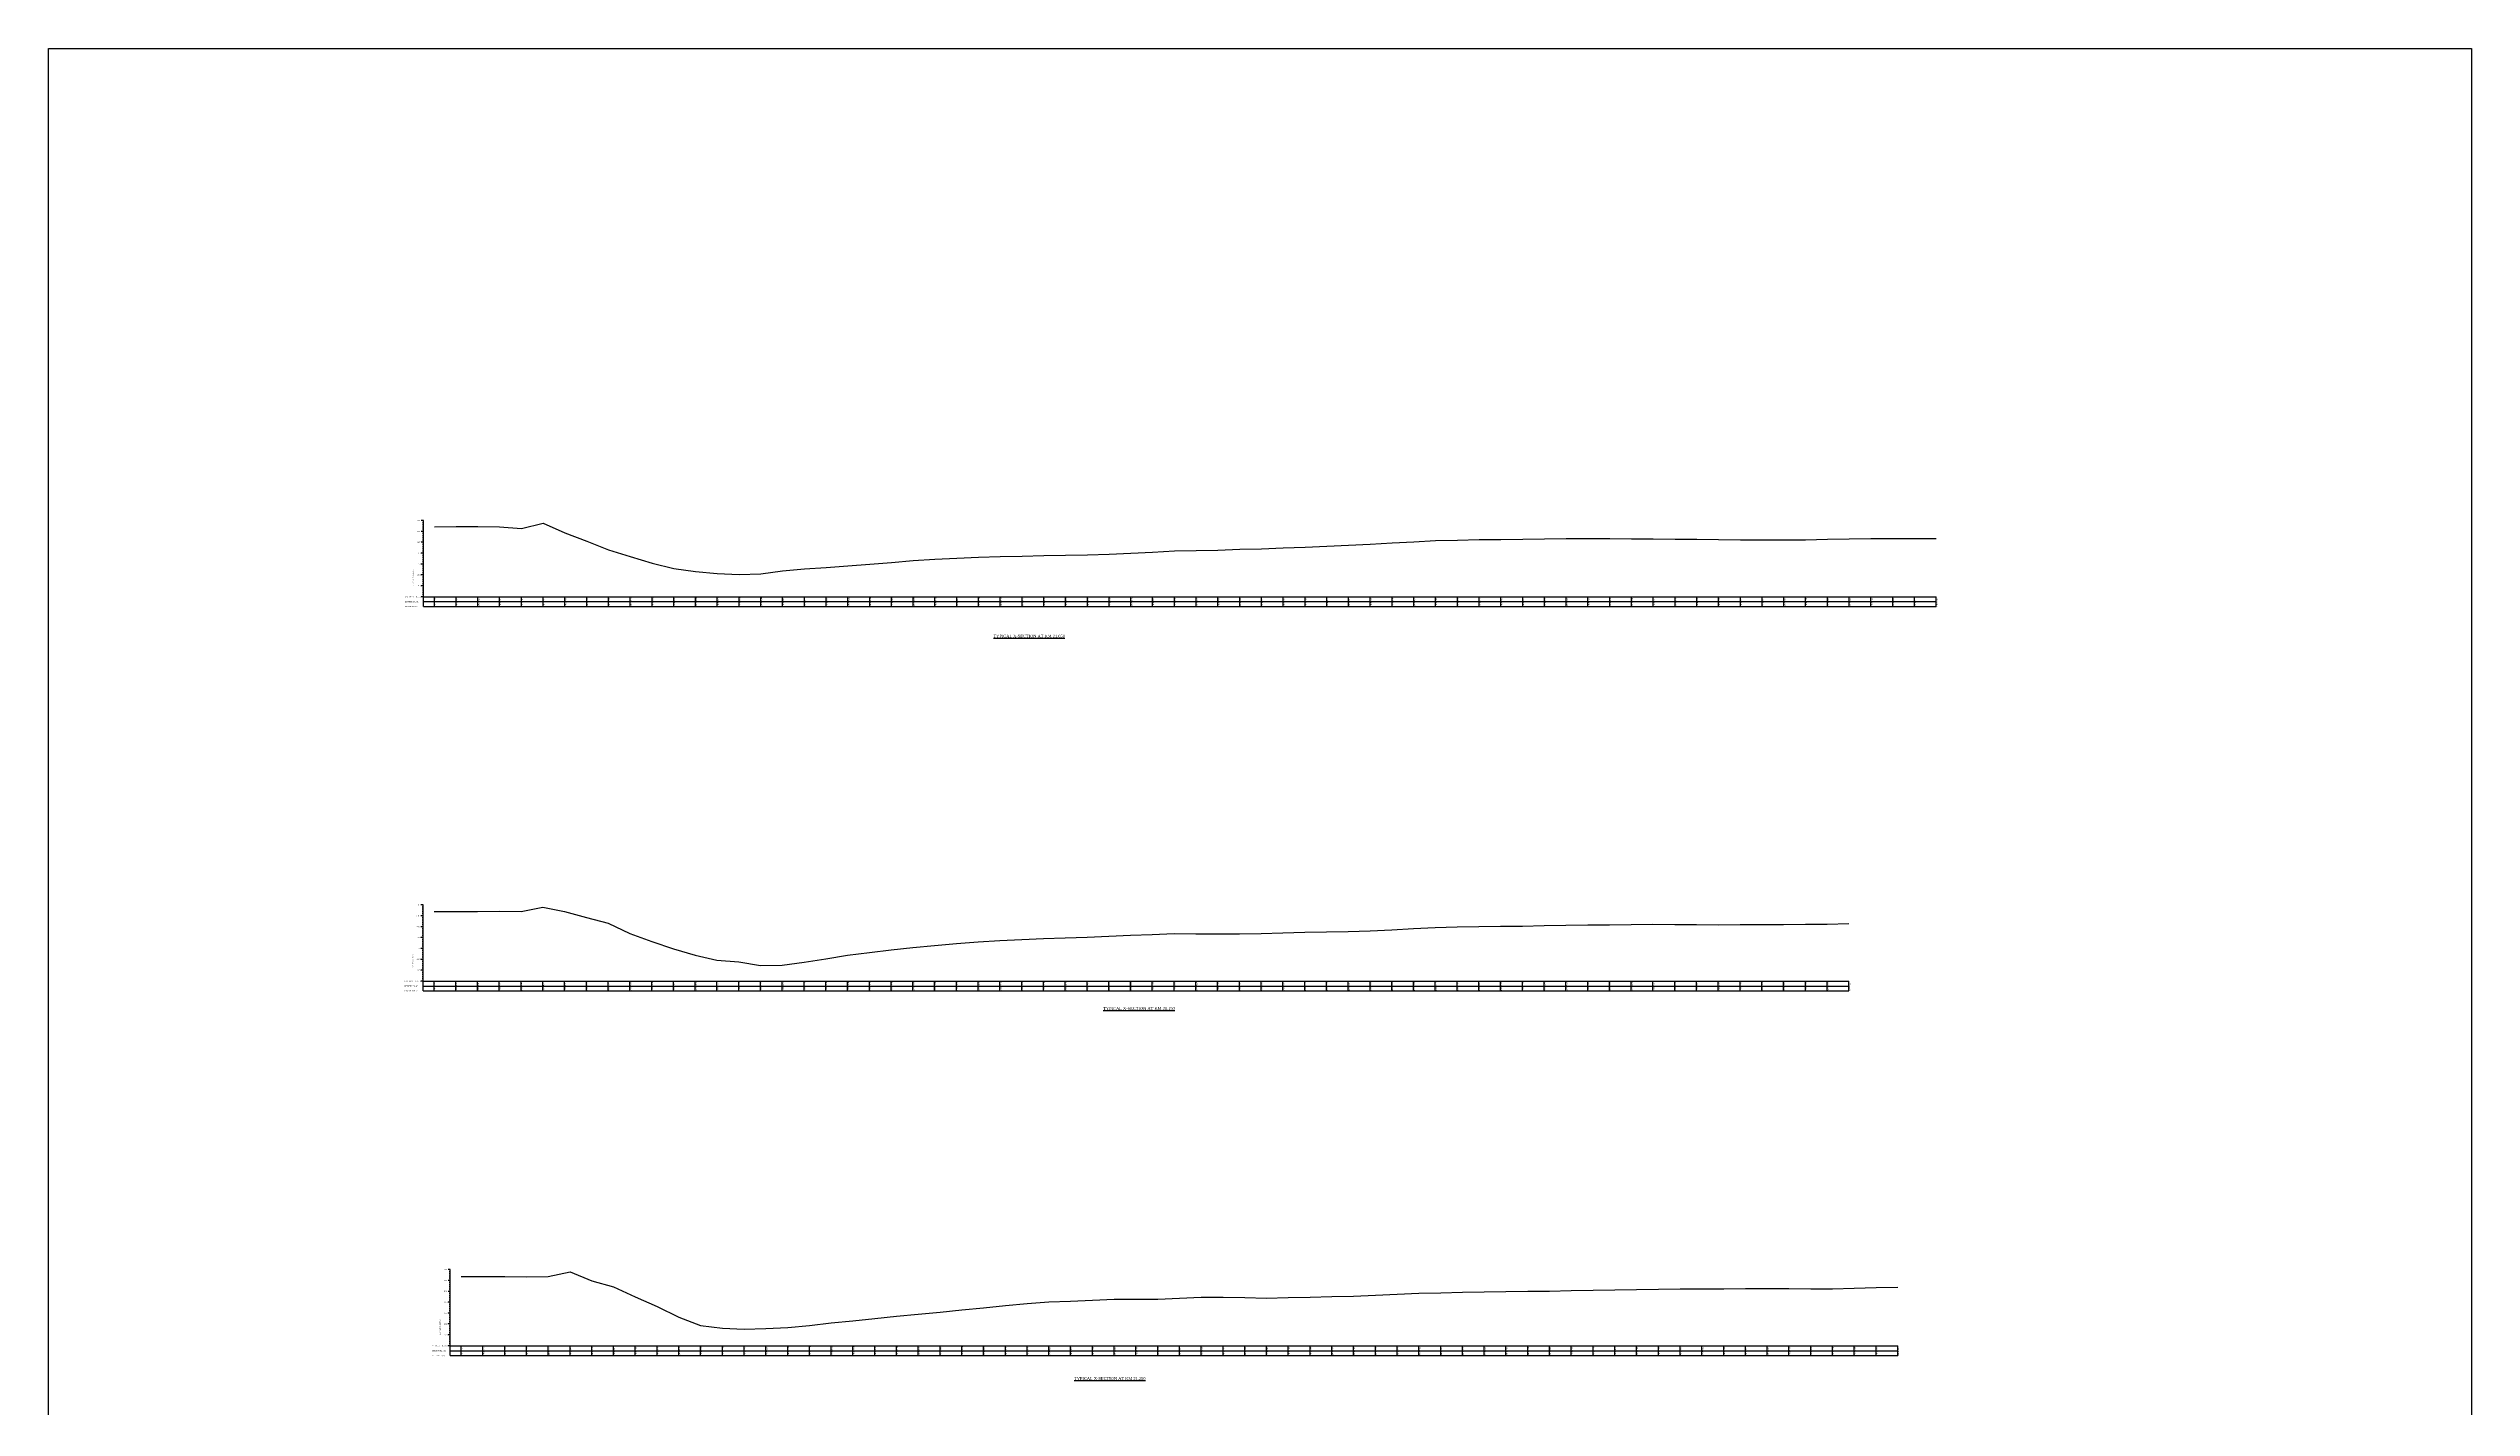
# Model space of a CAD drawing. Header units: metres. Extents: x -148477 to 168932, y -55673 to -2736.
# Drawn here: x -44192 to -43079, y -19421 to -18797 of the extents above; entities that cross this region are included whole.
import ezdxf

# ---------------------------------------------------------------- set-up
doc = ezdxf.new("R2010")
doc.units = ezdxf.units.M
doc.styles.add('liza', font='times.ttf', dxfattribs={"height": 2})
doc.styles.get("Standard").update_dxf_attribs({"font": 'times.ttf'})

msp = doc.modelspace()

# ---------------------------------------------------------------- linework, layer by layer
at = {"linetype": 'Continuous', "lineweight": -3, "ltscale": 0.5}
for p, q in [((-44019.7731, -19013.8494), (-44020.7731, -19013.8494)), ((-44019.7731, -19018.8494), (-44020.7731, -19018.8494)), ((-44019.7731, -19023.8494), (-44020.7731, -19023.8494)), ((-44019.7731, -19014.8494), (-44020.2731, -19014.8494)), ((-44019.7731, -19015.8494), (-44020.2731, -19015.8494)), ((-44019.7731, -19016.8494), (-44020.2731, -19016.8494)), ((-44019.7731, -19017.8494), (-44020.2731, -19017.8494)), ((-44019.7731, -19019.8494), (-44020.2731, -19019.8494)), ((-44019.7731, -19020.8494), (-44020.2731, -19020.8494)), ((-44019.7731, -19021.8494), (-44020.2731, -19021.8494)), ((-44019.7731, -19022.8494), (-44020.2731, -19022.8494)), ((-44019.7731, -19053.3494), (-44019.7731, -19013.8494)), ((-44019.7731, -19028.8494), (-44020.7731, -19028.8494)), ((-44019.7731, -19033.8494), (-44020.7731, -19033.8494)), ((-44019.7731, -19024.8494), (-44020.2731, -19024.8494)), ((-44019.7731, -19025.8494), (-44020.2731, -19025.8494)), ((-44019.7731, -19026.8494), (-44020.2731, -19026.8494)), ((-44019.7731, -19027.8494), (-44020.2731, -19027.8494)), ((-44019.7731, -19029.8494), (-44020.2731, -19029.8494)), ((-44019.7731, -19030.8494), (-44020.2731, -19030.8494)), ((-44019.7731, -19031.8494), (-44020.2731, -19031.8494)), ((-44019.7731, -19032.8494), (-44020.2731, -19032.8494)), ((-44019.7731, -19034.8494), (-44020.2731, -19034.8494)), ((-44019.7731, -19038.8494), (-44020.7731, -19038.8494)), ((-44019.7731, -19043.8494), (-44020.7731, -19043.8494)), ((-44019.7731, -19035.8494), (-44020.2731, -19035.8494)), ((-44019.7731, -19036.8494), (-44020.2731, -19036.8494)), ((-44019.7731, -19037.8494), (-44020.2731, -19037.8494)), ((-44019.7731, -19039.8494), (-44020.2731, -19039.8494)), ((-44019.7731, -19040.8494), (-44020.2731, -19040.8494)), ((-44019.7731, -19041.8494), (-44020.2731, -19041.8494)), ((-44019.7731, -19042.8494), (-44020.2731, -19042.8494)), ((-44019.7731, -19044.8494), (-44020.2731, -19044.8494)), ((-44019.7731, -19045.8494), (-44020.2731, -19045.8494)), ((-44019.7731, -19048.8494), (-44020.7731, -19048.8494)), ((-44019.7731, -19046.8494), (-44020.2731, -19046.8494)), ((-44019.7731, -19047.8494), (-44020.2731, -19047.8494)), ((-44019.7731, -19048.8494), (-43324.7731, -19048.8494)), ((-44019.7731, -19051.0994), (-43324.7731, -19051.0994)), ((-44019.7731, -19053.3494), (-43324.7731, -19053.3494)), ((-44014.7731, -19053.3494), (-44014.7731, -19048.8494)), ((-44004.7731, -19053.3494), (-44004.7731, -19048.8494)), ((-43994.7731, -19053.3494), (-43994.7731, -19048.8494)), ((-43984.7731, -19053.3494), (-43984.7731, -19048.8494)), ((-43974.7731, -19053.3494), (-43974.7731, -19048.8494)), ((-43964.7731, -19053.3494), (-43964.7731, -19048.8494)), ((-43954.7731, -19053.3494), (-43954.7731, -19048.8494)), ((-43944.7731, -19053.3494), (-43944.7731, -19048.8494)), ((-43934.7731, -19053.3494), (-43934.7731, -19048.8494)), ((-43924.7731, -19053.3494), (-43924.7731, -19048.8494)), ((-43914.7731, -19053.3494), (-43914.7731, -19048.8494)), ((-43904.7731, -19053.3494), (-43904.7731, -19048.8494)), ((-43894.7731, -19053.3494), (-43894.7731, -19048.8494)), ((-43884.7731, -19053.3494), (-43884.7731, -19048.8494)), ((-43874.7731, -19053.3494), (-43874.7731, -19048.8494)), ((-43864.7731, -19053.3494), (-43864.7731, -19048.8494)), ((-43854.7731, -19053.3494), (-43854.7731, -19048.8494)), ((-43844.7731, -19053.3494), (-43844.7731, -19048.8494)), ((-43834.7731, -19053.3494), (-43834.7731, -19048.8494)), ((-43824.7731, -19053.3494), (-43824.7731, -19048.8494)), ((-43814.7731, -19053.3494), (-43814.7731, -19048.8494)), ((-43804.7731, -19053.3494), (-43804.7731, -19048.8494)), ((-43794.7731, -19053.3494), (-43794.7731, -19048.8494)), ((-43784.7731, -19053.3494), (-43784.7731, -19048.8494)), ((-43774.7731, -19053.3494), (-43774.7731, -19048.8494)), ((-43764.7731, -19053.3494), (-43764.7731, -19048.8494)), ((-43754.7731, -19053.3494), (-43754.7731, -19048.8494)), ((-43744.7731, -19053.3494), (-43744.7731, -19048.8494)), ((-43734.7731, -19053.3494), (-43734.7731, -19048.8494)), ((-43724.7731, -19053.3494), (-43724.7731, -19048.8494)), ((-43714.7731, -19053.3494), (-43714.7731, -19048.8494)), ((-43704.7731, -19053.3494), (-43704.7731, -19048.8494)), ((-43694.7731, -19053.3494), (-43694.7731, -19048.8494)), ((-43684.7731, -19053.3494), (-43684.7731, -19048.8494)), ((-43674.7731, -19053.3494), (-43674.7731, -19048.8494)), ((-43664.7731, -19053.3494), (-43664.7731, -19048.8494)), ((-43654.7731, -19053.3494), (-43654.7731, -19048.8494)), ((-43644.7731, -19053.3494), (-43644.7731, -19048.8494)), ((-43634.7731, -19053.3494), (-43634.7731, -19048.8494)), ((-43624.7731, -19053.3494), (-43624.7731, -19048.8494)), ((-43614.7731, -19053.3494), (-43614.7731, -19048.8494)), ((-43604.7731, -19053.3494), (-43604.7731, -19048.8494)), ((-43594.7731, -19053.3494), (-43594.7731, -19048.8494)), ((-43584.7731, -19053.3494), (-43584.7731, -19048.8494)), ((-43574.7731, -19053.3494), (-43574.7731, -19048.8494)), ((-43564.7731, -19053.3494), (-43564.7731, -19048.8494)), ((-43554.7731, -19053.3494), (-43554.7731, -19048.8494)), ((-43544.7731, -19053.3494), (-43544.7731, -19048.8494)), ((-43534.7731, -19053.3494), (-43534.7731, -19048.8494)), ((-43524.7731, -19053.3494), (-43524.7731, -19048.8494)), ((-43514.7731, -19053.3494), (-43514.7731, -19048.8494)), ((-43504.7731, -19053.3494), (-43504.7731, -19048.8494)), ((-43494.7731, -19053.3494), (-43494.7731, -19048.8494)), ((-43484.7731, -19053.3494), (-43484.7731, -19048.8494)), ((-43474.7731, -19053.3494), (-43474.7731, -19048.8494)), ((-43464.7731, -19053.3494), (-43464.7731, -19048.8494)), ((-43454.7731, -19053.3494), (-43454.7731, -19048.8494)), ((-43444.7731, -19053.3494), (-43444.7731, -19048.8494)), ((-43434.7731, -19053.3494), (-43434.7731, -19048.8494)), ((-43424.7731, -19053.3494), (-43424.7731, -19048.8494)), ((-43414.7731, -19053.3494), (-43414.7731, -19048.8494)), ((-43404.7731, -19053.3494), (-43404.7731, -19048.8494)), ((-43394.7731, -19053.3494), (-43394.7731, -19048.8494)), ((-43384.7731, -19053.3494), (-43384.7731, -19048.8494)), ((-43374.7731, -19053.3494), (-43374.7731, -19048.8494)), ((-43364.7731, -19053.3494), (-43364.7731, -19048.8494)), ((-43354.7731, -19053.3494), (-43354.7731, -19048.8494)), ((-43344.7731, -19053.3494), (-43344.7731, -19048.8494)), ((-43334.7731, -19053.3494), (-43334.7731, -19048.8494)), ((-43324.7731, -19053.3494), (-43324.7731, -19048.8494)), ((-44019.9238, -19190.3732), (-44020.9238, -19190.3732)), ((-44019.9238, -19191.3732), (-44020.4238, -19191.3732)), ((-44019.9238, -19229.8732), (-44019.9238, -19190.3732)), ((-44019.9238, -19195.3732), (-44020.9238, -19195.3732)), ((-44019.9238, -19200.3732), (-44020.9238, -19200.3732)), ((-44019.9238, -19192.3732), (-44020.4238, -19192.3732)), ((-44019.9238, -19193.3732), (-44020.4238, -19193.3732)), ((-44019.9238, -19194.3732), (-44020.4238, -19194.3732)), ((-44019.9238, -19196.3732), (-44020.4238, -19196.3732)), ((-44019.9238, -19197.3732), (-44020.4238, -19197.3732)), ((-44019.9238, -19198.3732), (-44020.4238, -19198.3732)), ((-44019.9238, -19199.3732), (-44020.4238, -19199.3732)), ((-44019.9238, -19201.3732), (-44020.4238, -19201.3732)), ((-44019.9238, -19202.3732), (-44020.4238, -19202.3732)), ((-44019.9238, -19205.3732), (-44020.9238, -19205.3732)), ((-44019.9238, -19210.3732), (-44020.9238, -19210.3732)), ((-44019.9238, -19203.3732), (-44020.4238, -19203.3732)), ((-44019.9238, -19204.3732), (-44020.4238, -19204.3732)), ((-44019.9238, -19206.3732), (-44020.4238, -19206.3732)), ((-44019.9238, -19207.3732), (-44020.4238, -19207.3732)), ((-44019.9238, -19208.3732), (-44020.4238, -19208.3732)), ((-44019.9238, -19209.3732), (-44020.4238, -19209.3732)), ((-44019.9238, -19211.3732), (-44020.4238, -19211.3732)), ((-44019.9238, -19212.3732), (-44020.4238, -19212.3732)), ((-44019.9238, -19213.3732), (-44020.4238, -19213.3732)), ((-44019.9238, -19215.3732), (-44020.9238, -19215.3732)), ((-44019.9238, -19220.3732), (-44020.9238, -19220.3732)), ((-44019.9238, -19214.3732), (-44020.4238, -19214.3732)), ((-44019.9238, -19216.3732), (-44020.4238, -19216.3732)), ((-44019.9238, -19217.3732), (-44020.4238, -19217.3732)), ((-44019.9238, -19218.3732), (-44020.4238, -19218.3732)), ((-44019.9238, -19219.3732), (-44020.4238, -19219.3732)), ((-44019.9238, -19221.3732), (-44020.4238, -19221.3732)), ((-44019.9238, -19222.3732), (-44020.4238, -19222.3732)), ((-44019.9238, -19223.3732), (-44020.4238, -19223.3732)), ((-44019.9238, -19224.3732), (-44020.4238, -19224.3732)), ((-44019.9238, -19225.3732), (-44020.9238, -19225.3732)), ((-44019.9238, -19225.3732), (-43364.9238, -19225.3732)), ((-44019.9238, -19227.6232), (-43364.9238, -19227.6232)), ((-44019.9238, -19229.8732), (-43364.9238, -19229.8732)), ((-44014.9238, -19229.8732), (-44014.9238, -19225.3732)), ((-44004.9238, -19229.8732), (-44004.9238, -19225.3732)), ((-43994.9238, -19229.8732), (-43994.9238, -19225.3732)), ((-43984.9238, -19229.8732), (-43984.9238, -19225.3732)), ((-43974.9238, -19229.8732), (-43974.9238, -19225.3732)), ((-43964.9238, -19229.8732), (-43964.9238, -19225.3732)), ((-43954.9238, -19229.8732), (-43954.9238, -19225.3732)), ((-43944.9238, -19229.8732), (-43944.9238, -19225.3732)), ((-43934.9238, -19229.8732), (-43934.9238, -19225.3732)), ((-43924.9238, -19229.8732), (-43924.9238, -19225.3732)), ((-43914.9238, -19229.8732), (-43914.9238, -19225.3732)), ((-43904.9238, -19229.8732), (-43904.9238, -19225.3732)), ((-43894.9238, -19229.8732), (-43894.9238, -19225.3732)), ((-43884.9238, -19229.8732), (-43884.9238, -19225.3732)), ((-43874.9238, -19229.8732), (-43874.9238, -19225.3732)), ((-43864.9238, -19229.8732), (-43864.9238, -19225.3732)), ((-43854.9238, -19229.8732), (-43854.9238, -19225.3732)), ((-43844.9238, -19229.8732), (-43844.9238, -19225.3732)), ((-43834.9238, -19229.8732), (-43834.9238, -19225.3732)), ((-43824.9238, -19229.8732), (-43824.9238, -19225.3732)), ((-43814.9238, -19229.8732), (-43814.9238, -19225.3732)), ((-43804.9238, -19229.8732), (-43804.9238, -19225.3732)), ((-43794.9238, -19229.8732), (-43794.9238, -19225.3732)), ((-43784.9238, -19229.8732), (-43784.9238, -19225.3732)), ((-43774.9238, -19229.8732), (-43774.9238, -19225.3732)), ((-43764.9238, -19229.8732), (-43764.9238, -19225.3732)), ((-43754.9238, -19229.8732), (-43754.9238, -19225.3732)), ((-43744.9238, -19229.8732), (-43744.9238, -19225.3732)), ((-43734.9238, -19229.8732), (-43734.9238, -19225.3732)), ((-43724.9238, -19229.8732), (-43724.9238, -19225.3732)), ((-43714.9238, -19229.8732), (-43714.9238, -19225.3732)), ((-43704.9238, -19229.8732), (-43704.9238, -19225.3732)), ((-43694.9238, -19229.8732), (-43694.9238, -19225.3732)), ((-43684.9238, -19229.8732), (-43684.9238, -19225.3732)), ((-43674.9238, -19229.8732), (-43674.9238, -19225.3732)), ((-43664.9238, -19229.8732), (-43664.9238, -19225.3732)), ((-43654.9238, -19229.8732), (-43654.9238, -19225.3732)), ((-43644.9238, -19229.8732), (-43644.9238, -19225.3732)), ((-43634.9238, -19229.8732), (-43634.9238, -19225.3732)), ((-43624.9238, -19229.8732), (-43624.9238, -19225.3732)), ((-43614.9238, -19229.8732), (-43614.9238, -19225.3732)), ((-43604.9238, -19229.8732), (-43604.9238, -19225.3732)), ((-43594.9238, -19229.8732), (-43594.9238, -19225.3732)), ((-43584.9238, -19229.8732), (-43584.9238, -19225.3732)), ((-43574.9238, -19229.8732), (-43574.9238, -19225.3732)), ((-43564.9238, -19229.8732), (-43564.9238, -19225.3732)), ((-43554.9238, -19229.8732), (-43554.9238, -19225.3732)), ((-43544.9238, -19229.8732), (-43544.9238, -19225.3732)), ((-43534.9238, -19229.8732), (-43534.9238, -19225.3732)), ((-43524.9238, -19229.8732), (-43524.9238, -19225.3732)), ((-43514.9238, -19229.8732), (-43514.9238, -19225.3732)), ((-43504.9238, -19229.8732), (-43504.9238, -19225.3732)), ((-43494.9238, -19229.8732), (-43494.9238, -19225.3732)), ((-43484.9238, -19229.8732), (-43484.9238, -19225.3732)), ((-43474.9238, -19229.8732), (-43474.9238, -19225.3732)), ((-43464.9238, -19229.8732), (-43464.9238, -19225.3732)), ((-43454.9238, -19229.8732), (-43454.9238, -19225.3732)), ((-43444.9238, -19229.8732), (-43444.9238, -19225.3732)), ((-43434.9238, -19229.8732), (-43434.9238, -19225.3732)), ((-43424.9238, -19229.8732), (-43424.9238, -19225.3732)), ((-43414.9238, -19229.8732), (-43414.9238, -19225.3732)), ((-43404.9238, -19229.8732), (-43404.9238, -19225.3732)), ((-43394.9238, -19229.8732), (-43394.9238, -19225.3732)), ((-43384.9238, -19229.8732), (-43384.9238, -19225.3732)), ((-43374.9238, -19229.8732), (-43374.9238, -19225.3732)), ((-43364.9238, -19229.8732), (-43364.9238, -19225.3732)), ((-44007.4438, -19357.8456), (-44008.4438, -19357.8456)), ((-44007.4438, -19397.3456), (-44007.4438, -19357.8456)), ((-44007.4438, -19362.8456), (-44008.4438, -19362.8456)), ((-44007.4438, -19367.8456), (-44008.4438, -19367.8456)), ((-44007.4438, -19358.8456), (-44007.9438, -19358.8456)), ((-44007.4438, -19359.8456), (-44007.9438, -19359.8456)), ((-44007.4438, -19360.8456), (-44007.9438, -19360.8456)), ((-44007.4438, -19361.8456), (-44007.9438, -19361.8456)), ((-44007.4438, -19363.8456), (-44007.9438, -19363.8456)), ((-44007.4438, -19364.8456), (-44007.9438, -19364.8456)), ((-44007.4438, -19365.8456), (-44007.9438, -19365.8456)), ((-44007.4438, -19366.8456), (-44007.9438, -19366.8456)), ((-44007.4438, -19368.8456), (-44007.9438, -19368.8456)), ((-44007.4438, -19372.8456), (-44008.4438, -19372.8456)), ((-44007.4438, -19377.8456), (-44008.4438, -19377.8456)), ((-44007.4438, -19369.8456), (-44007.9438, -19369.8456)), ((-44007.4438, -19370.8456), (-44007.9438, -19370.8456)), ((-44007.4438, -19371.8456), (-44007.9438, -19371.8456)), ((-44007.4438, -19373.8456), (-44007.9438, -19373.8456)), ((-44007.4438, -19374.8456), (-44007.9438, -19374.8456)), ((-44007.4438, -19375.8456), (-44007.9438, -19375.8456)), ((-44007.4438, -19376.8456), (-44007.9438, -19376.8456)), ((-44007.4438, -19378.8456), (-44007.9438, -19378.8456)), ((-44007.4438, -19379.8456), (-44007.9438, -19379.8456)), ((-44007.4438, -19382.8456), (-44008.4438, -19382.8456)), ((-44007.4438, -19387.8456), (-44008.4438, -19387.8456)), ((-44007.4438, -19380.8456), (-44007.9438, -19380.8456)), ((-44007.4438, -19381.8456), (-44007.9438, -19381.8456)), ((-44007.4438, -19383.8456), (-44007.9438, -19383.8456)), ((-44007.4438, -19384.8456), (-44007.9438, -19384.8456)), ((-44007.4438, -19385.8456), (-44007.9438, -19385.8456)), ((-44007.4438, -19386.8456), (-44007.9438, -19386.8456)), ((-44007.4438, -19388.8456), (-44007.9438, -19388.8456)), ((-44007.4438, -19389.8456), (-44007.9438, -19389.8456)), ((-44007.4438, -19390.8456), (-44007.9438, -19390.8456)), ((-44007.4438, -19392.8456), (-44008.4438, -19392.8456)), ((-44007.4438, -19391.8456), (-44007.9438, -19391.8456)), ((-44007.4438, -19392.8456), (-43342.4438, -19392.8456)), ((-44007.4438, -19395.0956), (-43342.4438, -19395.0956)), ((-44007.4438, -19397.3456), (-43342.4438, -19397.3456)), ((-44002.4438, -19397.3456), (-44002.4438, -19392.8456)), ((-43992.4438, -19397.3456), (-43992.4438, -19392.8456)), ((-43982.4438, -19397.3456), (-43982.4438, -19392.8456)), ((-43972.4438, -19397.3456), (-43972.4438, -19392.8456)), ((-43962.4438, -19397.3456), (-43962.4438, -19392.8456)), ((-43952.4438, -19397.3456), (-43952.4438, -19392.8456)), ((-43942.4438, -19397.3456), (-43942.4438, -19392.8456)), ((-43932.4438, -19397.3456), (-43932.4438, -19392.8456)), ((-43922.4438, -19397.3456), (-43922.4438, -19392.8456)), ((-43912.4438, -19397.3456), (-43912.4438, -19392.8456)), ((-43902.4438, -19397.3456), (-43902.4438, -19392.8456)), ((-43892.4438, -19397.3456), (-43892.4438, -19392.8456)), ((-43882.4438, -19397.3456), (-43882.4438, -19392.8456)), ((-43872.4438, -19397.3456), (-43872.4438, -19392.8456)), ((-43862.4438, -19397.3456), (-43862.4438, -19392.8456)), ((-43852.4438, -19397.3456), (-43852.4438, -19392.8456)), ((-43842.4438, -19397.3456), (-43842.4438, -19392.8456)), ((-43832.4438, -19397.3456), (-43832.4438, -19392.8456)), ((-43822.4438, -19397.3456), (-43822.4438, -19392.8456)), ((-43812.4438, -19397.3456), (-43812.4438, -19392.8456)), ((-43802.4438, -19397.3456), (-43802.4438, -19392.8456)), ((-43792.4438, -19397.3456), (-43792.4438, -19392.8456)), ((-43782.4438, -19397.3456), (-43782.4438, -19392.8456)), ((-43772.4438, -19397.3456), (-43772.4438, -19392.8456)), ((-43762.4438, -19397.3456), (-43762.4438, -19392.8456)), ((-43752.4438, -19397.3456), (-43752.4438, -19392.8456)), ((-43742.4438, -19397.3456), (-43742.4438, -19392.8456)), ((-43732.4438, -19397.3456), (-43732.4438, -19392.8456)), ((-43722.4438, -19397.3456), (-43722.4438, -19392.8456)), ((-43712.4438, -19397.3456), (-43712.4438, -19392.8456)), ((-43702.4438, -19397.3456), (-43702.4438, -19392.8456)), ((-43692.4438, -19397.3456), (-43692.4438, -19392.8456)), ((-43682.4438, -19397.3456), (-43682.4438, -19392.8456)), ((-43672.4438, -19397.3456), (-43672.4438, -19392.8456)), ((-43662.4438, -19397.3456), (-43662.4438, -19392.8456)), ((-43652.4438, -19397.3456), (-43652.4438, -19392.8456)), ((-43642.4438, -19397.3456), (-43642.4438, -19392.8456)), ((-43632.4438, -19397.3456), (-43632.4438, -19392.8456)), ((-43622.4438, -19397.3456), (-43622.4438, -19392.8456)), ((-43612.4438, -19397.3456), (-43612.4438, -19392.8456)), ((-43602.4438, -19397.3456), (-43602.4438, -19392.8456)), ((-43592.4438, -19397.3456), (-43592.4438, -19392.8456)), ((-43582.4438, -19397.3456), (-43582.4438, -19392.8456)), ((-43572.4438, -19397.3456), (-43572.4438, -19392.8456)), ((-43562.4438, -19397.3456), (-43562.4438, -19392.8456)), ((-43552.4438, -19397.3456), (-43552.4438, -19392.8456)), ((-43542.4438, -19397.3456), (-43542.4438, -19392.8456)), ((-43532.4438, -19397.3456), (-43532.4438, -19392.8456)), ((-43522.4438, -19397.3456), (-43522.4438, -19392.8456)), ((-43512.4438, -19397.3456), (-43512.4438, -19392.8456)), ((-43502.4438, -19397.3456), (-43502.4438, -19392.8456)), ((-43492.4438, -19397.3456), (-43492.4438, -19392.8456)), ((-43482.4438, -19397.3456), (-43482.4438, -19392.8456)), ((-43472.4438, -19397.3456), (-43472.4438, -19392.8456)), ((-43462.4438, -19397.3456), (-43462.4438, -19392.8456)), ((-43452.4438, -19397.3456), (-43452.4438, -19392.8456)), ((-43442.4438, -19397.3456), (-43442.4438, -19392.8456)), ((-43432.4438, -19397.3456), (-43432.4438, -19392.8456)), ((-43422.4438, -19397.3456), (-43422.4438, -19392.8456)), ((-43412.4438, -19397.3456), (-43412.4438, -19392.8456)), ((-43402.4438, -19397.3456), (-43402.4438, -19392.8456)), ((-43392.4438, -19397.3456), (-43392.4438, -19392.8456)), ((-43382.4438, -19397.3456), (-43382.4438, -19392.8456)), ((-43372.4438, -19397.3456), (-43372.4438, -19392.8456)), ((-43362.4438, -19397.3456), (-43362.4438, -19392.8456)), ((-43352.4438, -19397.3456), (-43352.4438, -19392.8456)), ((-43342.4438, -19397.3456), (-43342.4438, -19392.8456))]:
    msp.add_line(p, q, dxfattribs=at)
at = {"color": 6, "linetype": 'Continuous', "lineweight": -3, "ltscale": 0.5}
msp.add_lwpolyline([(-44192.0562, -18797.0371), (-43078.8625, -18797.0371), (-43078.8625, -20036.0128), (-44192.0562, -20036.0128)], close=True, dxfattribs=at)
at = {"linetype": 'Continuous', "lineweight": -3, "ltscale": 0.5}
for points in [[(-44014.7731, -19016.7094), (-44004.7731, -19016.5894), (-43994.7731, -19016.6294), (-43984.7731, -19016.6894), (-43974.7731, -19017.5494), (-43964.7731, -19015.0594), (-43954.7731, -19019.4794), (-43944.7731, -19023.3794), (-43934.7731, -19027.3294), (-43924.7731, -19030.3694), (-43914.7731, -19033.4694), (-43904.7731, -19035.9194), (-43894.7731, -19037.3094), (-43884.7731, -19038.0894), (-43874.7731, -19038.5994), (-43864.7731, -19038.2494), (-43854.7731, -19036.9194), (-43844.7731, -19035.9794), (-43834.7731, -19035.3694), (-43824.7731, -19034.6694), (-43814.7731, -19033.9294), (-43804.7731, -19033.0894), (-43794.7731, -19032.2494), (-43784.7731, -19031.6394), (-43774.7731, -19031.1194), (-43764.7731, -19030.6494), (-43754.7731, -19030.4094), (-43744.7731, -19030.1694), (-43734.7731, -19029.9194), (-43724.7731, -19029.7854), (-43714.7731, -19029.5194), (-43704.7731, -19029.3394), (-43694.7731, -19028.8594), (-43684.7731, -19028.4194), (-43674.7731, -19027.8094), (-43664.7731, -19027.5494), (-43654.7731, -19027.4894), (-43644.7731, -19026.9794), (-43634.7731, -19026.7594), (-43624.7731, -19026.4194), (-43614.7731, -19026.0494), (-43604.7731, -19025.6194), (-43594.7731, -19025.1194), (-43584.7731, -19024.6294), (-43574.7731, -19024.1094), (-43564.7731, -19023.6094), (-43554.7731, -19023.0794), (-43544.7731, -19022.7794), (-43534.7731, -19022.6094), (-43524.7731, -19022.5194), (-43514.7731, -19022.3694), (-43504.7731, -19022.2294), (-43494.7731, -19022.1394), (-43484.7731, -19022.1094), (-43474.7731, -19022.1394), (-43464.7731, -19022.1894), (-43454.7731, -19022.2594), (-43444.7731, -19022.3394), (-43434.7731, -19022.4394), (-43424.7731, -19022.5494), (-43414.7731, -19022.6594), (-43404.7731, -19022.7194), (-43394.7731, -19022.7094), (-43384.7731, -19022.6394), (-43374.7731, -19022.3794), (-43364.7731, -19022.2994), (-43354.7731, -19022.0694), (-43344.7731, -19022.0294), (-43334.7731, -19022.0594), (-43324.7731, -19022.0194)], [(-44014.9238, -19193.3632), (-44004.9238, -19193.3432), (-43994.9238, -19193.3332), (-43984.9238, -19193.3032), (-43974.9238, -19193.3232), (-43964.9238, -19191.3732), (-43954.9238, -19193.3232), (-43944.9238, -19196.1432), (-43934.9238, -19198.7432), (-43924.9238, -19203.4532), (-43914.9238, -19207.2132), (-43904.9238, -19210.5832), (-43894.9238, -19213.5232), (-43884.9238, -19215.8032), (-43874.9238, -19216.5532), (-43864.9238, -19218.1232), (-43854.9238, -19218.0432), (-43844.9238, -19216.6332), (-43834.9238, -19215.1732), (-43824.9238, -19213.4532), (-43814.9238, -19212.1832), (-43804.9238, -19211.0332), (-43794.9238, -19209.9532), (-43784.9238, -19209.0332), (-43774.9238, -19208.1232), (-43764.9238, -19207.3032), (-43754.9238, -19206.6432), (-43744.9238, -19206.1832), (-43734.9238, -19205.7732), (-43724.9238, -19205.4432), (-43714.9238, -19205.1832), (-43704.9238, -19204.6932), (-43694.9238, -19204.1932), (-43684.9238, -19204.0032), (-43674.9238, -19203.5632), (-43664.9238, -19203.7132), (-43654.9238, -19203.6332), (-43644.9238, -19203.5932), (-43634.9238, -19203.4532), (-43624.9238, -19203.2232), (-43614.9238, -19202.9432), (-43604.9238, -19202.7132), (-43594.9238, -19202.5432), (-43584.9238, -19202.2532), (-43574.9238, -19201.8632), (-43564.9238, -19201.1932), (-43554.9238, -19200.6732), (-43544.9238, -19200.3832), (-43534.9238, -19200.2432), (-43524.9238, -19200.1932), (-43514.9238, -19200.0732), (-43504.9238, -19199.8732), (-43494.9238, -19199.6632), (-43484.9238, -19199.5432), (-43474.9238, -19199.5532), (-43464.9238, -19199.3932), (-43454.9238, -19199.2832), (-43444.9238, -19199.3332), (-43434.9238, -19199.3832), (-43424.9238, -19199.4732), (-43414.9238, -19199.4432), (-43404.9238, -19199.3632), (-43394.9238, -19199.3232), (-43384.9238, -19199.2632), (-43374.9238, -19199.2232), (-43364.9238, -19198.9432)], [(-44002.4438, -19361.0356), (-43992.4438, -19361.0556), (-43982.4438, -19361.0156), (-43972.4438, -19361.1256), (-43962.4438, -19361.0556), (-43952.4438, -19358.8756), (-43942.4438, -19363.0656), (-43932.4438, -19365.8156), (-43922.4438, -19370.3456), (-43912.4438, -19374.7656), (-43902.4438, -19379.6756), (-43892.4438, -19383.4856), (-43882.4438, -19384.8356), (-43872.4438, -19385.2156), (-43862.4438, -19384.8556), (-43852.4438, -19384.4956), (-43842.4438, -19383.5456), (-43832.4438, -19382.3756), (-43822.4438, -19381.3456), (-43812.4438, -19380.2656), (-43802.4438, -19379.2056), (-43792.4438, -19378.2556), (-43782.4438, -19377.3756), (-43772.4438, -19376.4056), (-43762.4438, -19375.3656), (-43752.4438, -19374.3356), (-43742.4438, -19373.3656), (-43732.4438, -19372.7256), (-43722.4438, -19372.3056), (-43712.4438, -19371.8956), (-43702.4438, -19371.4556), (-43692.4438, -19371.4756), (-43682.4438, -19371.4256), (-43672.4438, -19370.9156), (-43662.4438, -19370.5456), (-43652.4438, -19370.4556), (-43642.4438, -19370.7356), (-43632.4438, -19370.9956), (-43622.4438, -19370.6756), (-43612.4438, -19370.5056), (-43602.4438, -19370.2456), (-43592.4438, -19370.0156), (-43582.4438, -19369.6056), (-43572.4438, -19369.1456), (-43562.4438, -19368.7056), (-43552.4438, -19368.4656), (-43542.4438, -19368.1656), (-43532.4438, -19368.0456), (-43522.4438, -19367.9156), (-43512.4438, -19367.8056), (-43502.4438, -19367.7356), (-43492.4438, -19367.5256), (-43482.4438, -19367.2856), (-43472.4438, -19367.1956), (-43462.4438, -19367.0756), (-43452.4438, -19366.8956), (-43442.4438, -19366.6756), (-43432.4438, -19366.6556), (-43422.4438, -19366.6256), (-43412.4438, -19366.5556), (-43402.4438, -19366.5256), (-43392.4438, -19366.5756), (-43382.4438, -19366.6356), (-43372.4438, -19366.6856), (-43362.4438, -19366.3856), (-43352.4438, -19366.0156), (-43342.4438, -19365.8556)]]:
    msp.add_lwpolyline(points, dxfattribs=at)

# ---------------------------------------------------------------- texts
at = {"linetype": 'Continuous', "lineweight": -3, "ltscale": 0.5, "char_height": 0.5, "attachment_point": 1, "style": 'liza'}
for s, insert, width in [('-5.00', (-44022.7731, -19023.5994), 2), ('0.00', (-44022.7731, -19018.5994), 2), ('5.00', (-44022.7731, -19013.5994), 2), ('-10.00', (-44022.7731, -19028.5994), 2), ('-15.00', (-44022.7731, -19033.5994), 2), ('-20.00', (-44022.7731, -19038.5994), 2), ('-25.00', (-44022.7731, -19043.5994), 2), ('DATUM AT -30.00 (m)', (-44028.2731, -19048.5994), 7.5), ('EXISTING R.L. (m)', (-44028.2731, -19050.8494), 7.5), ('DISTANCE IN (m)', (-44028.2731, -19053.0994), 7.5), ('5.00', (-44022.9238, -19190.1232), 2), ('-5.00', (-44022.9238, -19200.1232), 2), ('0.00', (-44022.9238, -19195.1232), 2), ('-10.00', (-44022.9238, -19205.1232), 2), ('-15.00', (-44022.9238, -19210.1232), 2), ('-20.00', (-44022.9238, -19215.1232), 2), ('-25.00', (-44022.9238, -19220.1232), 2), ('DATUM AT -30.00 (m)', (-44028.4238, -19225.1232), 7.5), ('EXISTING R.L. (m)', (-44028.4238, -19227.3732), 7.5), ('DISTANCE IN (m)', (-44028.4238, -19229.6232), 7.5), ('5.00', (-44010.4438, -19357.5956), 2), ('-5.00', (-44010.4438, -19367.5956), 2), ('0.00', (-44010.4438, -19362.5956), 2), ('-10.00', (-44010.4438, -19372.5956), 2), ('-15.00', (-44010.4438, -19377.5956), 2), ('-20.00', (-44010.4438, -19382.5956), 2), ('-25.00', (-44010.4438, -19387.5956), 2), ('DATUM AT -30.00 (m)', (-44015.9438, -19392.5956), 7.5), ('EXISTING R.L. (m)', (-44015.9438, -19394.8456), 7.5), ('DISTANCE IN (m)', (-44015.9438, -19397.0956), 7.5)]:
    msp.add_mtext(s, dxfattribs=dict(at, insert=insert, width=width))
at = {"linetype": 'Continuous', "lineweight": -3, "ltscale": 0.5, "char_height": 0.5, "attachment_point": 1, "rotation": 90, "style": 'liza'}
for s, insert, width in [('ELEVATION (m PWD)', (-44024.7731, -19043.8494), 10), ('0.00', (-44014.6731, -19053.2494), 2.15), ('2.14', (-44014.6731, -19050.9994), 2.15), ('10.00', (-44004.6731, -19053.2494), 2.15), ('2.26', (-44004.6731, -19050.9994), 2.15), ('20.00', (-43994.6731, -19053.2494), 2.15), ('2.22', (-43994.6731, -19050.9994), 2.15), ('30.00', (-43984.6731, -19053.2494), 2.15), ('2.16', (-43984.6731, -19050.9994), 2.15), ('1.30', (-43974.6731, -19050.9994), 2.15), ('40.00', (-43974.6731, -19053.2494), 2.15), ('50.00', (-43964.6731, -19053.2494), 2.15), ('3.79', (-43964.6731, -19050.9994), 2.15), ('-0.63', (-43954.6731, -19050.9994), 2.15), ('60.00', (-43954.6731, -19053.2494), 2.15), ('70.00', (-43944.6731, -19053.2494), 2.15), ('-4.53', (-43944.6731, -19050.9994), 2.15), ('-8.48', (-43934.6731, -19050.9994), 2.15), ('80.00', (-43934.6731, -19053.2494), 2.15), ('90.00', (-43924.6731, -19053.2494), 2.15), ('-11.52', (-43924.6731, -19050.9994), 2.15), ('100.00', (-43914.6731, -19053.2494), 2.15), ('-14.62', (-43914.6731, -19050.9994), 2.15), ('-17.07', (-43904.6731, -19050.9994), 2.15), ('110.00', (-43904.6731, -19053.2494), 2.15), ('-18.46', (-43894.6731, -19050.9994), 2.15), ('120.00', (-43894.6731, -19053.2494), 2.15), ('130.00', (-43884.6731, -19053.2494), 2.15), ('-19.24', (-43884.6731, -19050.9994), 2.15), ('140.00', (-43874.6731, -19053.2494), 2.15), ('-19.75', (-43874.6731, -19050.9994), 2.15), ('-19.40', (-43864.6731, -19050.9994), 2.15), ('150.00', (-43864.6731, -19053.2494), 2.15), ('-18.07', (-43854.6731, -19050.9994), 2.15), ('160.00', (-43854.6731, -19053.2494), 2.15), ('170.00', (-43844.6731, -19053.2494), 2.15), ('-17.13', (-43844.6731, -19050.9994), 2.15), ('180.00', (-43834.6731, -19053.2494), 2.15), ('-16.52', (-43834.6731, -19050.9994), 2.15), ('-15.82', (-43824.6731, -19050.9994), 2.15), ('190.00', (-43824.6731, -19053.2494), 2.15), ('-15.08', (-43814.6731, -19050.9994), 2.15), ('200.00', (-43814.6731, -19053.2494), 2.15), ('210.00', (-43804.6731, -19053.2494), 2.15), ('-14.24', (-43804.6731, -19050.9994), 2.15), ('-13.40', (-43794.6731, -19050.9994), 2.15), ('220.00', (-43794.6731, -19053.2494), 2.15), ('230.00', (-43784.6731, -19053.2494), 2.15), ('-12.79', (-43784.6731, -19050.9994), 2.15), ('240.00', (-43774.6731, -19053.2494), 2.15), ('-12.27', (-43774.6731, -19050.9994), 2.15), ('-11.80', (-43764.6731, -19050.9994), 2.15), ('250.00', (-43764.6731, -19053.2494), 2.15), ('260.00', (-43754.6731, -19053.2494), 2.15), ('-11.56', (-43754.6731, -19050.9994), 2.15), ('270.00', (-43744.6731, -19053.2494), 2.15), ('-11.32', (-43744.6731, -19050.9994), 2.15), ('-11.07', (-43734.6731, -19050.9994), 2.15), ('280.00', (-43734.6731, -19053.2494), 2.15), ('-10.94', (-43724.6731, -19050.9994), 2.15), ('290.00', (-43724.6731, -19053.2494), 2.15), ('-10.67', (-43714.6731, -19050.9994), 2.15), ('300.00', (-43714.6731, -19053.2494), 2.15), ('-10.49', (-43704.6731, -19050.9994), 2.15), ('310.00', (-43704.6731, -19053.2494), 2.15), ('-10.01', (-43694.6731, -19050.9994), 2.15), ('320.00', (-43694.6731, -19053.2494), 2.15), ('330.00', (-43684.6731, -19053.2494), 2.15), ('-9.57', (-43684.6731, -19050.9994), 2.15), ('-8.96', (-43674.6731, -19050.9994), 2.15), ('340.00', (-43674.6731, -19053.2494), 2.15), ('-8.70', (-43664.6731, -19050.9994), 2.15), ('350.00', (-43664.6731, -19053.2494), 2.15), ('-8.64', (-43654.6731, -19050.9994), 2.15), ('360.00', (-43654.6731, -19053.2494), 2.15), ('-8.13', (-43644.6731, -19050.9994), 2.15), ('370.00', (-43644.6731, -19053.2494), 2.15), ('380.00', (-43634.6731, -19053.2494), 2.15), ('-7.91', (-43634.6731, -19050.9994), 2.15), ('390.00', (-43624.6731, -19053.2494), 2.15), ('-7.57', (-43624.6731, -19050.9994), 2.15), ('-7.20', (-43614.6731, -19050.9994), 2.15), ('400.00', (-43614.6731, -19053.2494), 2.15), ('410.00', (-43604.6731, -19053.2494), 2.15), ('-6.77', (-43604.6731, -19050.9994), 2.15), ('420.00', (-43594.6731, -19053.2494), 2.15), ('-6.27', (-43594.6731, -19050.9994), 2.15), ('-5.78', (-43584.6731, -19050.9994), 2.15), ('430.00', (-43584.6731, -19053.2494), 2.15), ('440.00', (-43574.6731, -19053.2494), 2.15), ('-5.26', (-43574.6731, -19050.9994), 2.15), ('450.00', (-43564.6731, -19053.2494), 2.15), ('-4.76', (-43564.6731, -19050.9994), 2.15), ('460.00', (-43554.6731, -19053.2494), 2.15), ('-4.23', (-43554.6731, -19050.9994), 2.15), ('470.00', (-43544.6731, -19053.2494), 2.15), ('-3.93', (-43544.6731, -19050.9994), 2.15), ('480.00', (-43534.6731, -19053.2494), 2.15), ('-3.76', (-43534.6731, -19050.9994), 2.15), ('490.00', (-43524.6731, -19053.2494), 2.15), ('-3.67', (-43524.6731, -19050.9994), 2.15), ('500.00', (-43514.6731, -19053.2494), 2.15), ('-3.52', (-43514.6731, -19050.9994), 2.15), ('-3.38', (-43504.6731, -19050.9994), 2.15), ('510.00', (-43504.6731, -19053.2494), 2.15), ('520.00', (-43494.6731, -19053.2494), 2.15), ('-3.29', (-43494.6731, -19050.9994), 2.15), ('530.00', (-43484.6731, -19053.2494), 2.15), ('-3.26', (-43484.6731, -19050.9994), 2.15), ('540.00', (-43474.6731, -19053.2494), 2.15), ('-3.29', (-43474.6731, -19050.9994), 2.15), ('550.00', (-43464.6731, -19053.2494), 2.15), ('-3.34', (-43464.6731, -19050.9994), 2.15), ('560.00', (-43454.6731, -19053.2494), 2.15), ('-3.41', (-43454.6731, -19050.9994), 2.15), ('570.00', (-43444.6731, -19053.2494), 2.15), ('-3.49', (-43444.6731, -19050.9994), 2.15), ('580.00', (-43434.6731, -19053.2494), 2.15), ('-3.59', (-43434.6731, -19050.9994), 2.15), ('-3.70', (-43424.6731, -19050.9994), 2.15), ('590.00', (-43424.6731, -19053.2494), 2.15), ('-3.81', (-43414.6731, -19050.9994), 2.15), ('600.00', (-43414.6731, -19053.2494), 2.15), ('-3.87', (-43404.6731, -19050.9994), 2.15), ('610.00', (-43404.6731, -19053.2494), 2.15), ('-3.86', (-43394.6731, -19050.9994), 2.15), ('620.00', (-43394.6731, -19053.2494), 2.15), ('630.00', (-43384.6731, -19053.2494), 2.15), ('-3.79', (-43384.6731, -19050.9994), 2.15), ('640.00', (-43374.6731, -19053.2494), 2.15), ('-3.53', (-43374.6731, -19050.9994), 2.15), ('650.00', (-43364.6731, -19053.2494), 2.15), ('-3.45', (-43364.6731, -19050.9994), 2.15), ('660.00', (-43354.6731, -19053.2494), 2.15), ('-3.22', (-43354.6731, -19050.9994), 2.15), ('-3.18', (-43344.6731, -19050.9994), 2.15), ('670.00', (-43344.6731, -19053.2494), 2.15), ('680.00', (-43334.6731, -19053.2494), 2.15), ('-3.21', (-43334.6731, -19050.9994), 2.15), ('690.00', (-43324.6731, -19053.2494), 2.15), ('-3.17', (-43324.6731, -19050.9994), 2.15), ('ELEVATION (m PWD)', (-44024.9238, -19220.3732), 10), ('2.01', (-44014.8238, -19227.5232), 2.15), ('0.00', (-44014.8238, -19229.7732), 2.15), ('2.03', (-44004.8238, -19227.5232), 2.15), ('10.00', (-44004.8238, -19229.7732), 2.15), ('2.04', (-43994.8238, -19227.5232), 2.15), ('20.00', (-43994.8238, -19229.7732), 2.15), ('2.07', (-43984.8238, -19227.5232), 2.15), ('30.00', (-43984.8238, -19229.7732), 2.15), ('2.05', (-43974.8238, -19227.5232), 2.15), ('40.00', (-43974.8238, -19229.7732), 2.15), ('4.00', (-43964.8238, -19227.5232), 2.15), ('50.00', (-43964.8238, -19229.7732), 2.15), ('2.05', (-43954.8238, -19227.5232), 2.15), ('60.00', (-43954.8238, -19229.7732), 2.15), ('-0.77', (-43944.8238, -19227.5232), 2.15), ('70.00', (-43944.8238, -19229.7732), 2.15), ('80.00', (-43934.8238, -19229.7732), 2.15), ('-3.37', (-43934.8238, -19227.5232), 2.15), ('-8.08', (-43924.8238, -19227.5232), 2.15), ('90.00', (-43924.8238, -19229.7732), 2.15), ('-11.84', (-43914.8238, -19227.5232), 2.15), ('100.00', (-43914.8238, -19229.7732), 2.15), ('110.00', (-43904.8238, -19229.7732), 2.15), ('-15.21', (-43904.8238, -19227.5232), 2.15), ('-18.15', (-43894.8238, -19227.5232), 2.15), ('120.00', (-43894.8238, -19229.7732), 2.15), ('-20.43', (-43884.8238, -19227.5232), 2.15), ('130.00', (-43884.8238, -19229.7732), 2.15), ('-21.18', (-43874.8238, -19227.5232), 2.15), ('140.00', (-43874.8238, -19229.7732), 2.15), ('150.00', (-43864.8238, -19229.7732), 2.15), ('-22.75', (-43864.8238, -19227.5232), 2.15), ('160.00', (-43854.8238, -19229.7732), 2.15), ('-22.67', (-43854.8238, -19227.5232), 2.15), ('170.00', (-43844.8238, -19229.7732), 2.15), ('-21.26', (-43844.8238, -19227.5232), 2.15), ('-19.80', (-43834.8238, -19227.5232), 2.15), ('180.00', (-43834.8238, -19229.7732), 2.15), ('-18.08', (-43824.8238, -19227.5232), 2.15), ('190.00', (-43824.8238, -19229.7732), 2.15), ('-16.81', (-43814.8238, -19227.5232), 2.15), ('200.00', (-43814.8238, -19229.7732), 2.15), ('210.00', (-43804.8238, -19229.7732), 2.15), ('-15.66', (-43804.8238, -19227.5232), 2.15), ('-14.58', (-43794.8238, -19227.5232), 2.15), ('220.00', (-43794.8238, -19229.7732), 2.15), ('230.00', (-43784.8238, -19229.7732), 2.15), ('-13.66', (-43784.8238, -19227.5232), 2.15), ('240.00', (-43774.8238, -19229.7732), 2.15), ('-12.75', (-43774.8238, -19227.5232), 2.15), ('250.00', (-43764.8238, -19229.7732), 2.15), ('-11.93', (-43764.8238, -19227.5232), 2.15), ('260.00', (-43754.8238, -19229.7732), 2.15), ('-11.27', (-43754.8238, -19227.5232), 2.15), ('-10.81', (-43744.8238, -19227.5232), 2.15), ('270.00', (-43744.8238, -19229.7732), 2.15), ('-10.40', (-43734.8238, -19227.5232), 2.15), ('280.00', (-43734.8238, -19229.7732), 2.15), ('-10.07', (-43724.8238, -19227.5232), 2.15), ('290.00', (-43724.8238, -19229.7732), 2.15), ('-9.81', (-43714.8238, -19227.5232), 2.15), ('300.00', (-43714.8238, -19229.7732), 2.15), ('310.00', (-43704.8238, -19229.7732), 2.15), ('-9.32', (-43704.8238, -19227.5232), 2.15), ('-8.82', (-43694.8238, -19227.5232), 2.15), ('320.00', (-43694.8238, -19229.7732), 2.15), ('-8.63', (-43684.8238, -19227.5232), 2.15), ('330.00', (-43684.8238, -19229.7732), 2.15), ('-8.19', (-43674.8238, -19227.5232), 2.15), ('340.00', (-43674.8238, -19229.7732), 2.15), ('-8.34', (-43664.8238, -19227.5232), 2.15), ('350.00', (-43664.8238, -19229.7732), 2.15), ('-8.26', (-43654.8238, -19227.5232), 2.15), ('360.00', (-43654.8238, -19229.7732), 2.15), ('-8.22', (-43644.8238, -19227.5232), 2.15), ('370.00', (-43644.8238, -19229.7732), 2.15), ('-8.08', (-43634.8238, -19227.5232), 2.15), ('380.00', (-43634.8238, -19229.7732), 2.15), ('-7.85', (-43624.8238, -19227.5232), 2.15), ('390.00', (-43624.8238, -19229.7732), 2.15), ('400.00', (-43614.8238, -19229.7732), 2.15), ('-7.57', (-43614.8238, -19227.5232), 2.15), ('410.00', (-43604.8238, -19229.7732), 2.15), ('-7.34', (-43604.8238, -19227.5232), 2.15), ('420.00', (-43594.8238, -19229.7732), 2.15), ('-7.17', (-43594.8238, -19227.5232), 2.15), ('-6.88', (-43584.8238, -19227.5232), 2.15), ('430.00', (-43584.8238, -19229.7732), 2.15), ('440.00', (-43574.8238, -19229.7732), 2.15), ('-6.49', (-43574.8238, -19227.5232), 2.15), ('-5.82', (-43564.8238, -19227.5232), 2.15), ('450.00', (-43564.8238, -19229.7732), 2.15), ('-5.30', (-43554.8238, -19227.5232), 2.15), ('460.00', (-43554.8238, -19229.7732), 2.15), ('-5.01', (-43544.8238, -19227.5232), 2.15), ('470.00', (-43544.8238, -19229.7732), 2.15), ('-4.87', (-43534.8238, -19227.5232), 2.15), ('480.00', (-43534.8238, -19229.7732), 2.15), ('-4.82', (-43524.8238, -19227.5232), 2.15), ('490.00', (-43524.8238, -19229.7732), 2.15), ('-4.70', (-43514.8238, -19227.5232), 2.15), ('500.00', (-43514.8238, -19229.7732), 2.15), ('-4.50', (-43504.8238, -19227.5232), 2.15), ('510.00', (-43504.8238, -19229.7732), 2.15), ('520.00', (-43494.8238, -19229.7732), 2.15), ('-4.29', (-43494.8238, -19227.5232), 2.15), ('530.00', (-43484.8238, -19229.7732), 2.15), ('-4.17', (-43484.8238, -19227.5232), 2.15), ('-4.18', (-43474.8238, -19227.5232), 2.15), ('540.00', (-43474.8238, -19229.7732), 2.15), ('-4.02', (-43464.8238, -19227.5232), 2.15), ('550.00', (-43464.8238, -19229.7732), 2.15), ('560.00', (-43454.8238, -19229.7732), 2.15), ('-3.91', (-43454.8238, -19227.5232), 2.15), ('570.00', (-43444.8238, -19229.7732), 2.15), ('-3.96', (-43444.8238, -19227.5232), 2.15), ('-4.01', (-43434.8238, -19227.5232), 2.15), ('580.00', (-43434.8238, -19229.7732), 2.15), ('-4.10', (-43424.8238, -19227.5232), 2.15), ('590.00', (-43424.8238, -19229.7732), 2.15), ('-4.07', (-43414.8238, -19227.5232), 2.15), ('600.00', (-43414.8238, -19229.7732), 2.15), ('610.00', (-43404.8238, -19229.7732), 2.15), ('-3.99', (-43404.8238, -19227.5232), 2.15), ('620.00', (-43394.8238, -19229.7732), 2.15), ('-3.95', (-43394.8238, -19227.5232), 2.15), ('-3.89', (-43384.8238, -19227.5232), 2.15), ('630.00', (-43384.8238, -19229.7732), 2.15), ('-3.85', (-43374.8238, -19227.5232), 2.15), ('640.00', (-43374.8238, -19229.7732), 2.15), ('650.00', (-43364.8238, -19229.7732), 2.15), ('-3.57', (-43364.8238, -19227.5232), 2.15), ('ELEVATION (m PWD)', (-44012.4438, -19387.8456), 10), ('1.81', (-44002.3438, -19394.9956), 2.15), ('0.00', (-44002.3438, -19397.2456), 2.15), ('10.00', (-43992.3438, -19397.2456), 2.15), ('1.79', (-43992.3438, -19394.9956), 2.15), ('1.83', (-43982.3438, -19394.9956), 2.15), ('20.00', (-43982.3438, -19397.2456), 2.15), ('30.00', (-43972.3438, -19397.2456), 2.15), ('1.72', (-43972.3438, -19394.9956), 2.15), ('40.00', (-43962.3438, -19397.2456), 2.15), ('1.79', (-43962.3438, -19394.9956), 2.15), ('50.00', (-43952.3438, -19397.2456), 2.15), ('3.97', (-43952.3438, -19394.9956), 2.15), ('-0.22', (-43942.3438, -19394.9956), 2.15), ('60.00', (-43942.3438, -19397.2456), 2.15), ('70.00', (-43932.3438, -19397.2456), 2.15), ('-2.97', (-43932.3438, -19394.9956), 2.15), ('-7.50', (-43922.3438, -19394.9956), 2.15), ('80.00', (-43922.3438, -19397.2456), 2.15), ('90.00', (-43912.3438, -19397.2456), 2.15), ('-11.92', (-43912.3438, -19394.9956), 2.15), ('-16.83', (-43902.3438, -19394.9956), 2.15), ('100.00', (-43902.3438, -19397.2456), 2.15), ('-20.64', (-43892.3438, -19394.9956), 2.15), ('110.00', (-43892.3438, -19397.2456), 2.15), ('120.00', (-43882.3438, -19397.2456), 2.15), ('-21.99', (-43882.3438, -19394.9956), 2.15), ('130.00', (-43872.3438, -19397.2456), 2.15), ('-22.37', (-43872.3438, -19394.9956), 2.15), ('-22.01', (-43862.3438, -19394.9956), 2.15), ('140.00', (-43862.3438, -19397.2456), 2.15), ('150.00', (-43852.3438, -19397.2456), 2.15), ('-21.65', (-43852.3438, -19394.9956), 2.15), ('-20.70', (-43842.3438, -19394.9956), 2.15), ('160.00', (-43842.3438, -19397.2456), 2.15), ('170.00', (-43832.3438, -19397.2456), 2.15), ('-19.53', (-43832.3438, -19394.9956), 2.15), ('-18.50', (-43822.3438, -19394.9956), 2.15), ('180.00', (-43822.3438, -19397.2456), 2.15), ('190.00', (-43812.3438, -19397.2456), 2.15), ('-17.42', (-43812.3438, -19394.9956), 2.15), ('200.00', (-43802.3438, -19397.2456), 2.15), ('-16.36', (-43802.3438, -19394.9956), 2.15), ('210.00', (-43792.3438, -19397.2456), 2.15), ('-15.41', (-43792.3438, -19394.9956), 2.15), ('220.00', (-43782.3438, -19397.2456), 2.15), ('-14.53', (-43782.3438, -19394.9956), 2.15), ('230.00', (-43772.3438, -19397.2456), 2.15), ('-13.56', (-43772.3438, -19394.9956), 2.15), ('240.00', (-43762.3438, -19397.2456), 2.15), ('-12.52', (-43762.3438, -19394.9956), 2.15), ('250.00', (-43752.3438, -19397.2456), 2.15), ('-11.49', (-43752.3438, -19394.9956), 2.15), ('-10.52', (-43742.3438, -19394.9956), 2.15), ('260.00', (-43742.3438, -19397.2456), 2.15), ('-9.88', (-43732.3438, -19394.9956), 2.15), ('270.00', (-43732.3438, -19397.2456), 2.15), ('280.00', (-43722.3438, -19397.2456), 2.15), ('-9.46', (-43722.3438, -19394.9956), 2.15), ('-9.05', (-43712.3438, -19394.9956), 2.15), ('290.00', (-43712.3438, -19397.2456), 2.15), ('-8.61', (-43702.3438, -19394.9956), 2.15), ('300.00', (-43702.3438, -19397.2456), 2.15), ('-8.63', (-43692.3438, -19394.9956), 2.15), ('310.00', (-43692.3438, -19397.2456), 2.15), ('-8.58', (-43682.3438, -19394.9956), 2.15), ('320.00', (-43682.3438, -19397.2456), 2.15), ('-8.07', (-43672.3438, -19394.9956), 2.15), ('330.00', (-43672.3438, -19397.2456), 2.15), ('-7.70', (-43662.3438, -19394.9956), 2.15), ('340.00', (-43662.3438, -19397.2456), 2.15), ('350.00', (-43652.3438, -19397.2456), 2.15), ('-7.61', (-43652.3438, -19394.9956), 2.15), ('-7.89', (-43642.3438, -19394.9956), 2.15), ('360.00', (-43642.3438, -19397.2456), 2.15), ('-8.15', (-43632.3438, -19394.9956), 2.15), ('370.00', (-43632.3438, -19397.2456), 2.15), ('-7.83', (-43622.3438, -19394.9956), 2.15), ('380.00', (-43622.3438, -19397.2456), 2.15), ('390.00', (-43612.3438, -19397.2456), 2.15), ('-7.66', (-43612.3438, -19394.9956), 2.15), ('-7.40', (-43602.3438, -19394.9956), 2.15), ('400.00', (-43602.3438, -19397.2456), 2.15), ('410.00', (-43592.3438, -19397.2456), 2.15), ('-7.17', (-43592.3438, -19394.9956), 2.15), ('420.00', (-43582.3438, -19397.2456), 2.15), ('-6.76', (-43582.3438, -19394.9956), 2.15), ('-6.30', (-43572.3438, -19394.9956), 2.15), ('430.00', (-43572.3438, -19397.2456), 2.15), ('-5.86', (-43562.3438, -19394.9956), 2.15), ('440.00', (-43562.3438, -19397.2456), 2.15), ('450.00', (-43552.3438, -19397.2456), 2.15), ('-5.62', (-43552.3438, -19394.9956), 2.15), ('460.00', (-43542.3438, -19397.2456), 2.15), ('-5.32', (-43542.3438, -19394.9956), 2.15), ('-5.20', (-43532.3438, -19394.9956), 2.15), ('470.00', (-43532.3438, -19397.2456), 2.15), ('-5.07', (-43522.3438, -19394.9956), 2.15), ('480.00', (-43522.3438, -19397.2456), 2.15), ('490.00', (-43512.3438, -19397.2456), 2.15), ('-4.96', (-43512.3438, -19394.9956), 2.15), ('-4.89', (-43502.3438, -19394.9956), 2.15), ('500.00', (-43502.3438, -19397.2456), 2.15), ('-4.68', (-43492.3438, -19394.9956), 2.15), ('510.00', (-43492.3438, -19397.2456), 2.15), ('520.00', (-43482.3438, -19397.2456), 2.15), ('-4.44', (-43482.3438, -19394.9956), 2.15), ('530.00', (-43472.3438, -19397.2456), 2.15), ('-4.35', (-43472.3438, -19394.9956), 2.15), ('540.00', (-43462.3438, -19397.2456), 2.15), ('-4.23', (-43462.3438, -19394.9956), 2.15), ('-4.05', (-43452.3438, -19394.9956), 2.15), ('550.00', (-43452.3438, -19397.2456), 2.15), ('-3.83', (-43442.3438, -19394.9956), 2.15), ('560.00', (-43442.3438, -19397.2456), 2.15), ('-3.81', (-43432.3438, -19394.9956), 2.15), ('570.00', (-43432.3438, -19397.2456), 2.15), ('-3.78', (-43422.3438, -19394.9956), 2.15), ('580.00', (-43422.3438, -19397.2456), 2.15), ('590.00', (-43412.3438, -19397.2456), 2.15), ('-3.71', (-43412.3438, -19394.9956), 2.15), ('-3.68', (-43402.3438, -19394.9956), 2.15), ('600.00', (-43402.3438, -19397.2456), 2.15), ('610.00', (-43392.3438, -19397.2456), 2.15), ('-3.73', (-43392.3438, -19394.9956), 2.15), ('620.00', (-43382.3438, -19397.2456), 2.15), ('-3.79', (-43382.3438, -19394.9956), 2.15), ('-3.84', (-43372.3438, -19394.9956), 2.15), ('630.00', (-43372.3438, -19397.2456), 2.15), ('640.00', (-43362.3438, -19397.2456), 2.15), ('-3.54', (-43362.3438, -19394.9956), 2.15), ('650.00', (-43352.3438, -19397.2456), 2.15), ('-3.17', (-43352.3438, -19394.9956), 2.15), ('-3.01', (-43342.3438, -19394.9956), 2.15), ('660.00', (-43342.3438, -19397.2456), 2.15)]:
    msp.add_mtext(s, dxfattribs=dict(at, insert=insert, width=width))
at = {"color": 0, "linetype": 'ByBlock', "lineweight": 30, "char_height": 1.326841, "width": 81.781813, "attachment_point": 1}
for s, insert in [('{\\LTYPICAL X-SECTION AT KM 21.050}', (-43757.908, -19066.2483)), ('{\\LTYPICAL X-SECTION AT KM 21.150}', (-43707.4429, -19237.2508)), ('{\\LTYPICAL X-SECTION AT KM 21.250}', (-43720.8658, -19407.2236))]:
    msp.add_mtext(s, dxfattribs=dict(at, insert=insert))

doc.saveas('drawing.dxf')
